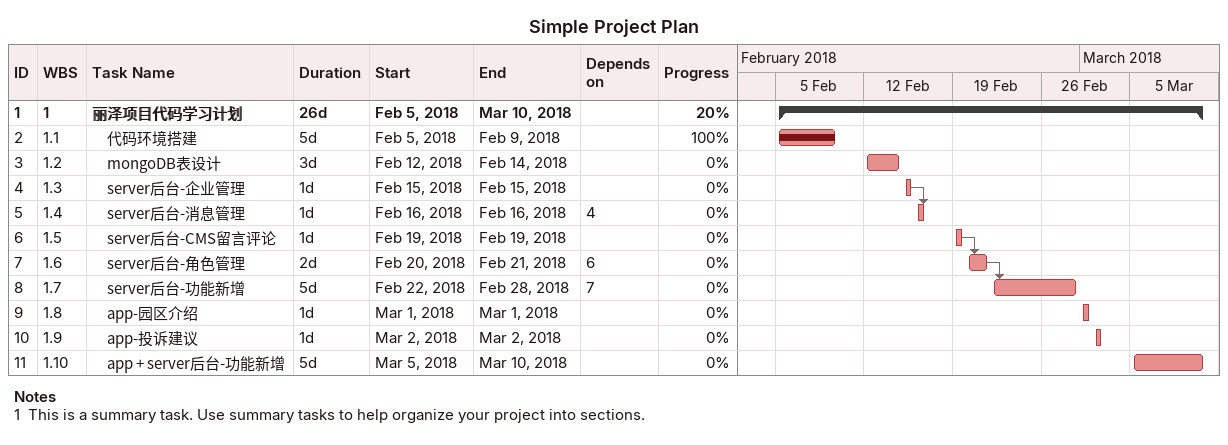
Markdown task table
Simple Project Plan

| ID | WBS | Task | Duration | Start | Finish | Predecessors | % complete |
|---|---|---|---|---|---|---|---|
| 1 | 1 | **丽泽项目代码学习计划** | 26d | 2018-02-05 | 2018-03-10 |  | 20 |
| 2 | 1.1 | 代码环境搭建 | 5d | 2018-02-05 | 2018-02-09 |  | 100 |
| 3 | 1.2 | mongoDB表设计 | 3d | 2018-02-12 | 2018-02-14 |  | 0 |
| 4 | 1.3 | server后台-企业管理 | 1d | 2018-02-15 | 2018-02-15 |  | 0 |
| 5 | 1.4 | server后台-消息管理 | 1d | 2018-02-16 | 2018-02-16 | 4 | 0 |
| 6 | 1.5 | server后台-CMS留言评论 | 1d | 2018-02-19 | 2018-02-19 |  | 0 |
| 7 | 1.6 | server后台-角色管理 | 2d | 2018-02-20 | 2018-02-21 | 6 | 0 |
| 8 | 1.7 | server后台-功能新增 | 5d | 2018-02-22 | 2018-02-28 | 7 | 0 |
| 9 | 1.8 | app-园区介绍 | 1d | 2018-03-01 | 2018-03-01 |  | 0 |
| 10 | 1.9 | app-投诉建议 | 1d | 2018-03-02 | 2018-03-02 |  | 0 |
| 11 | 1.10 | app + server后台-功能新增 | 5d | 2018-03-05 | 2018-03-10 |  | 0 |

Notes
- 1: This is a summary task. Use summary tasks to help organize your project into sections.
